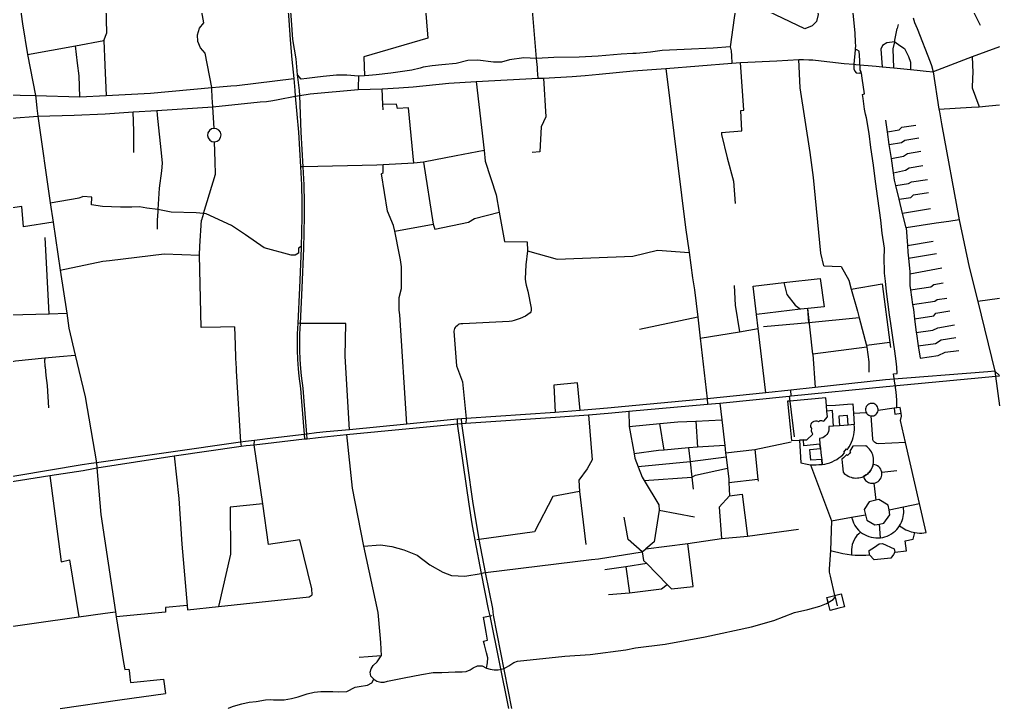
# Model space of a CAD drawing. Header units: inches. Extents: x 13422356 to 13429837, y 3670563 to 3675063.
# Drawn here: x 13427686 to 13429837, y 3670563 to 3672074 of the extents above; entities that cross this region are included whole.
import ezdxf

# ---------------------------------------------------------------- set-up
doc = ezdxf.new("R2010")
doc.units = ezdxf.units.IN
doc.header["$MEASUREMENT"] = 0

msp = doc.modelspace()

# ---------------------------------------------------------------- linework, layer by layer
for points in [[(13429249, 3672921.4), (13429253.4, 3672900.8), (13429276.8, 3672903), (13429284.7, 3672900), (13429290.3, 3672891.3), (13429316, 3672742.9), (13429319.1, 3672730.6), (13429330.2, 3672674.8), (13429356.9, 3672492.9), (13429378.5, 3672395), (13429379.4, 3672391.1), (13429392.8, 3672322.4), (13429394.7, 3672312.6), (13429395.2, 3672310.3), (13429402.3, 3672274.5), (13429408.2, 3672244.9), (13429433.3, 3672115.5), (13429438.8, 3672085.2), (13429435.3, 3672070.2), (13429425.7, 3672060.5), (13429409.2, 3672053.7), (13429312.9, 3672099.9), (13429296, 3672122.8), (13429272.3, 3672127.9)], [(13429795.2, 3672061), (13429764.1, 3672123.1), (13429750.7, 3672149.4), (13429743.4, 3672175.5), (13429735.7, 3672211.1), (13429713.8, 3672329.6), (13429715.4, 3672342.6), (13429721.5, 3672353.9), (13429716.7, 3672383.5), (13429706.6, 3672422), (13429629.2, 3672408.2)], [(13428822.6, 3671969.2), (13428820.5, 3671988.8), (13428812.5, 3672085.1), (13428804.8, 3672177.1), (13428802.3, 3672208), (13428799.3, 3672244.4), (13428802.6, 3672334), (13428760.5, 3672329.8), (13428754.4, 3672372.2)], [(13427665.2, 3672239.6), (13427681, 3672148.2), (13427686.7, 3672107.4), (13427692.5, 3672064.7), (13427703.5, 3671997.8), (13427721, 3671907.5)], [(13428270.6, 3672196.4), (13428272.2, 3672152.9), (13428274.5, 3672110.9), (13428277.1, 3672072.8), (13428280.4, 3672029.9), (13428283.9, 3671986.8), (13428288.2, 3671944.6)], [(13428296.7, 3671948.1), (13428296.3, 3671952.8), (13428293.1, 3671988.2), (13428286.2, 3672030.4), (13428282.9, 3672073.2), (13428280.4, 3672111.3), (13428278, 3672153.2), (13428276.4, 3672196.6)], [(13427703.5, 3671997.8), (13427809.2, 3672016.5), (13427871.2, 3672028.2), (13427877.6, 3672045.5), (13427876.4, 3672102.2), (13427866.5, 3672145.5)], [(13428573.6, 3672141.7), (13428582.5, 3672033.6), (13428441.6, 3671992.4), (13428443.4, 3671950.6)], [(13429508.9, 3672147.4), (13429519.5, 3672045.4), (13429520.2, 3672024.2)], [(13428108.3, 3671924.9), (13428093.6, 3672000.8), (13428083.4, 3672011.9), (13428077.6, 3672025.8), (13428076.8, 3672040.9), (13428081.3, 3672055.3), (13428090.3, 3672067.3), (13428082.6, 3672111.2), (13428032.4, 3672109.7), (13427987.6, 3672105.6)], [(13429257.4, 3672096.7), (13429254.1, 3672077.7), (13429246, 3672014.5)], [(13429647, 3672077.8), (13429650, 3672068), (13429655.9, 3672054.6), (13429684.7, 3671981.6), (13429687.3, 3671973.7), (13429691.1, 3671959.6)], [(13427419.8, 3672060.4), (13427420, 3671995.8), (13427424.6, 3671982.7), (13427429.9, 3671942.1), (13427441.1, 3671919.3), (13427457.6, 3671902.9), (13427475.5, 3671898.2), (13427486, 3671900.9), (13427499.4, 3671904.3), (13427534.4, 3671907.7), (13427619.5, 3671909.8), (13427721, 3671907.5)], [(13429607.4, 3672029.1), (13429612.2, 3672055)], [(13429614.1, 3672063.3), (13429612.2, 3672055)], [(13427871.2, 3672028.2), (13427873.3, 3671973.9), (13427876, 3671907.7)], [(13429606.7, 3672025.3), (13429607.4, 3672029.1)], [(13427818.8, 3671904.9), (13427816.8, 3671951.1), (13427813.7, 3671978.8), (13427809.2, 3672016.5)], [(13429246, 3672014.5), (13429208.6, 3672011.5), (13429144.7, 3672008.5), (13429096.5, 3672006.2), (13429070.5, 3672002.9), (13429039.1, 3671999.9), (13429031.8, 3671999.9), (13429006.8, 3671998.1), (13428956, 3671994.1), (13428914.4, 3671992), (13428858.6, 3671991.1), (13428820.5, 3671988.8)], [(13429246, 3672014.5), (13429248.1, 3672005.5)], [(13429248.1, 3672005.5), (13429248.6, 3671994.9)], [(13429520.3, 3672010.2), (13429520.3, 3672007.9), (13429516.9, 3671976.1)], [(13429520.2, 3672024.2), (13429520.4, 3672016.8), (13429520.3, 3672010.2)], [(13429529.1, 3672005.2), (13429523.7, 3672007.8), (13429520.3, 3672007.9)], [(13429604.4, 3671297.1), (13429611.8, 3671297.8), (13429611.1, 3671311.6), (13429610.2, 3671324.8), (13429607.3, 3671346.8), (13429604.3, 3671366.7), (13429598, 3671407.3), (13429595.1, 3671426.2), (13429591.7, 3671454.7), (13429588.9, 3671477.4), (13429586.2, 3671500.3), (13429584.7, 3671518.2), (13429583.7, 3671554.4), (13429584.6, 3671567), (13429584.3, 3671573), (13429579.6, 3671605.6), (13429576, 3671633.9), (13429569.7, 3671681.4), (13429564.3, 3671719.1), (13429559.9, 3671755.1), (13429554.5, 3671793.6), (13429550.7, 3671824.6), (13429544.5, 3671858.9), (13429543, 3671866.6), (13429540.7, 3671877.6), (13429537.2, 3671900.8), (13429536.4, 3671910.2), (13429540.8, 3671911), (13429535.1, 3671945.6), (13429533.6, 3671956.5), (13429533, 3671959.5), (13429531.3, 3671963.2), (13429530.3, 3671985.4), (13429529.1, 3672005.2)], [(13429606.7, 3672025.3), (13429589.5, 3672022.9), (13429580, 3672017.7), (13429576, 3672009), (13429579.6, 3671970.3)], [(13429604.9, 3671968), (13429603.4, 3672010.2), (13429606.7, 3672025.3), (13429618.2, 3672017.7), (13429628.5, 3672010.5), (13429636.8, 3671993), (13429641.2, 3671980.9), (13429641.7, 3671964.6)], [(13429836.5, 3672014.4), (13429777.1, 3671992.8), (13429691.1, 3671959.6)], [(13428820.5, 3671988.8), (13428793.1, 3671990.4), (13428761.1, 3671985.9), (13428744.1, 3671980.7), (13428726.2, 3671980.7), (13428692, 3671985.2), (13428670.1, 3671984.1), (13428644.1, 3671978.1), (13428612.6, 3671974.8), (13428591.4, 3671972.6), (13428572.1, 3671969.9), (13428565.4, 3671967.7), (13428547.2, 3671962.9), (13428501.1, 3671956.6), (13428469.2, 3671953.2), (13428452.5, 3671951.7), (13428443.4, 3671950.6), (13428430.3, 3671950), (13428404.8, 3671952.5), (13428381.8, 3671952.5), (13428352.2, 3671949.1), (13428334.3, 3671947), (13428316.4, 3671945.3), (13428304, 3671943.6), (13428296.3, 3671952.8)], [(13428301.4, 3671907.9), (13428324, 3671911.4), (13428429.2, 3671921.1), (13428481.7, 3671922.5), (13428518.3, 3671924.4), (13428550, 3671926.8), (13428628.1, 3671934.4), (13428688, 3671938.3), (13428824.7, 3671945.5), (13428836, 3671945.9), (13428899.3, 3671949.6), (13428927.5, 3671951.7), (13428958.4, 3671954.2), (13429032.6, 3671961.5), (13429104.2, 3671967.1), (13429249.3, 3671978.7), (13429268.1, 3671979.7), (13429347.9, 3671983.9), (13429396.6, 3671986.3), (13429406.7, 3671986.3)], [(13429248.6, 3671994.9), (13429249.3, 3671978.7)], [(13429445, 3671561.5), (13429428.9, 3671727.5), (13429421.2, 3671782.7), (13429399.4, 3671924.3), (13429396.6, 3671986.3)], [(13429406.7, 3671986.3), (13429418.3, 3671985.9)], [(13429418.3, 3671985.9), (13429427.3, 3671985.9), (13429433.1, 3671985.5), (13429495.9, 3671977.9), (13429516.9, 3671976.1), (13429521.8, 3671975.7)], [(13429777.1, 3671992.8), (13429778.1, 3671958.3), (13429777.2, 3671945.9), (13429776.6, 3671924.4), (13429791.5, 3671885.1), (13429792.4, 3671883.1)], [(13428823.1, 3671963.2), (13428822.6, 3671969.2)], [(13428824.7, 3671945.5), (13428823.1, 3671963.2)], [(13429104.2, 3671967.1), (13429148, 3671618.1), (13429155.7, 3671563), (13429163.3, 3671507.9)], [(13429226.4, 3671826.4), (13429271.6, 3671830.3), (13429269.1, 3671874.9), (13429275.9, 3671875.3), (13429268.1, 3671979.7)], [(13429516.9, 3671976.1), (13429516.9, 3671966.4), (13429519, 3671961), (13429522.2, 3671957.7), (13429529.2, 3671956.3)], [(13429521.8, 3671975.7), (13429566.3, 3671972.2)], [(13429566.3, 3671972.2), (13429579.6, 3671970.3), (13429604.9, 3671968), (13429641.7, 3671964.6), (13429656.1, 3671963.3)], [(13429656.1, 3671963.3), (13429675.8, 3671960.9)], [(13427721, 3671907.5), (13427818.8, 3671904.9), (13427876, 3671907.7), (13427945.6, 3671911.4), (13427973.8, 3671912.8), (13428108.3, 3671924.9), (13428125.2, 3671926.5), (13428149.7, 3671928.8), (13428163.3, 3671929.7), (13428288.2, 3671944.6)], [(13428288.2, 3671944.6), (13428290.3, 3671918.4)], [(13428300.6, 3671918.5), (13428296.7, 3671948.1)], [(13428430.2, 3671947.6), (13428429.4, 3671927.4)], [(13428430.3, 3671950), (13428430.2, 3671947.6)], [(13428836, 3671945.9), (13428840.9, 3671861), (13428831, 3671839.2), (13428827.8, 3671783.9), (13428811, 3671782.4)], [(13429533.6, 3671956.5), (13429529.2, 3671956.3)], [(13429675.8, 3671960.9), (13429691.1, 3671959.6)], [(13429691.1, 3671959.6), (13429703.6, 3671878), (13429704.8, 3671871.6)], [(13428108.4, 3671922.4), (13428108.3, 3671924.9)], [(13428109.3, 3671903.4), (13428108.4, 3671922.4)], [(13428290.3, 3671918.4), (13428291, 3671906)], [(13428301.4, 3671907.9), (13428300.6, 3671918.5)], [(13428429.4, 3671927.4), (13428429.2, 3671921.1)], [(13428551.4, 3671759.2), (13428539.6, 3671880.3), (13428515.3, 3671879.3), (13428513.4, 3671888.8), (13428483.6, 3671887.7), (13428481.7, 3671922.5)], [(13428688, 3671938.3), (13428705.6, 3671786.9), (13428708, 3671763.9), (13428732.3, 3671689.4), (13428738.9, 3671651.6), (13428750.1, 3671587.1), (13428800.1, 3671586.3), (13428801, 3671566.6), (13428797.3, 3671536.5), (13428796, 3671505.4), (13428796.6, 3671498.7), (13428798.3, 3671491.9), (13428801.9, 3671478.5)], [(13427721, 3671907.5), (13427721.9, 3671902.4)], [(13427721.9, 3671902.4), (13427724.5, 3671879.6)], [(13427726.4, 3671862), (13427805.9, 3671864.7), (13427873.9, 3671867.7), (13427935.8, 3671871.6), (13427987.3, 3671874.9), (13428110.3, 3671882.8), (13428214.5, 3671893.5), (13428228.3, 3671894.7), (13428241.8, 3671896.6), (13428254.1, 3671898.8), (13428291, 3671906)], [(13428110.3, 3671882.8), (13428109.3, 3671903.4)], [(13428291, 3671906), (13428301.4, 3671907.9)], [(13428291, 3671906), (13428298.3, 3671826.9), (13428303.1, 3671751.2), (13428304.9, 3671711.5), (13428305.6, 3671673), (13428305.4, 3671642.5), (13428305, 3671607), (13428304, 3671576.2), (13428303.9, 3671572.5)], [(13428309.8, 3671572.3), (13428310.8, 3671606.9), (13428311.3, 3671642.4), (13428311.5, 3671673), (13428310.7, 3671711.7), (13428308.9, 3671751.5), (13428304.1, 3671827.3), (13428301.4, 3671907.9)], [(13427724.5, 3671879.6), (13427726.4, 3671862)], [(13428113.1, 3671835.6), (13428110.3, 3671882.8)], [(13428484.2, 3671876), (13428483.6, 3671887.7)], [(13429703.6, 3671878), (13429775.5, 3671881.8), (13429792.4, 3671883.1), (13429813.1, 3671884.7), (13429836.5, 3671887.5)], [(13427306.1, 3671787), (13427329.1, 3671798.9), (13427408.5, 3671840.1), (13427418.2, 3671845.3), (13427422, 3671846.6), (13427426.9, 3671847.5), (13427432.1, 3671847.8), (13427443.6, 3671848.1), (13427485.3, 3671848.4), (13427610.1, 3671853.7), (13427726.4, 3671862)], [(13427726.4, 3671862), (13427753.6, 3671672.3), (13427759.9, 3671630), (13427775.5, 3671524.8), (13427789.7, 3671429.9), (13427794.6, 3671397), (13427808.6, 3671338.3), (13427809.4, 3671335)], [(13427936.9, 3671782.8), (13427936.9, 3671829.7), (13427935.8, 3671871.6)], [(13427987.3, 3671874.9), (13427988.4, 3671864.7), (13427997.9, 3671774.5), (13427999.1, 3671759.5), (13427997.9, 3671742.2), (13427992.5, 3671704.6), (13427989.7, 3671657.5), (13427989.5, 3671653.1)], [(13429704.8, 3671871.6), (13429709.4, 3671845.7)], [(13428114.2, 3671805.9), (13428119.8, 3671807.3), (13428124.5, 3671810.7), (13428127.5, 3671815.6), (13428128.4, 3671821.3), (13428127.1, 3671826.9), (13428123.7, 3671831.6), (13428118.8, 3671834.6), (13428113.1, 3671835.6), (13428107.5, 3671834.2), (13428102.8, 3671830.9), (13428099.8, 3671825.9), (13428098.8, 3671820.2), (13428100.1, 3671814.6), (13428103.5, 3671809.9), (13428108.4, 3671806.9), (13428114.2, 3671805.9)], [(13429631.8, 3671617.5), (13429624.1, 3671648.8), (13429616.4, 3671680.2), (13429609.3, 3671710.1), (13429606.5, 3671721.8), (13429604, 3671738.3), (13429599.4, 3671769.8), (13429594.9, 3671800.2), (13429590.7, 3671828), (13429587, 3671853.2)], [(13429590.7, 3671828), (13429616.7, 3671832.4), (13429622.4, 3671838.5), (13429653.1, 3671842.8)], [(13429709.4, 3671845.7), (13429748.1, 3671634.8), (13429770, 3671531.4), (13429789.2, 3671456), (13429826.3, 3671303)], [(13429226.4, 3671826.4), (13429226.9, 3671822.2), (13429239.2, 3671771.1), (13429252.7, 3671720), (13429256.5, 3671670.6)], [(13429594.9, 3671800.2), (13429621.9, 3671804.2), (13429628.8, 3671809.9), (13429659.9, 3671814.6)], [(13428090, 3671648.5), (13428116.3, 3671734.9), (13428115.4, 3671763), (13428114.2, 3671805.9)], [(13428705.6, 3671786.9), (13428644.6, 3671775.3), (13428572.8, 3671761.5), (13428551.4, 3671759.2), (13428483.9, 3671755.5), (13428470.1, 3671754.7), (13428308.9, 3671751.5), (13428303.1, 3671751.2)], [(13429599.4, 3671769.8), (13429626.1, 3671774.3), (13429634.6, 3671780.7), (13429663.8, 3671785.2)], [(13428519.4, 3671464.3), (13428524.2, 3671484), (13428524.2, 3671532), (13428521.9, 3671547.4), (13428520.3, 3671558.3), (13428509.8, 3671609.9), (13428507.2, 3671622.5), (13428493.4, 3671653.6), (13428480.3, 3671735.7), (13428484, 3671738.9), (13428483.9, 3671755.5)], [(13428572.8, 3671761.5), (13428593.9, 3671625.2)], [(13429604, 3671738.3), (13429630.5, 3671743.9), (13429638.4, 3671749.1), (13429668.8, 3671753.8)], [(13429609.3, 3671710.1), (13429636.7, 3671714.6), (13429643.3, 3671718), (13429678.5, 3671723.6)], [(13427753.6, 3671672.3), (13427816.9, 3671683.5), (13427824.8, 3671686)], [(13427868, 3671664.5), (13427844.4, 3671667.6), (13427844.7, 3671684.8), (13427824.8, 3671686)], [(13429616.4, 3671680.2), (13429642, 3671683.9), (13429647.9, 3671689.5), (13429681, 3671694.5)], [(13427759.9, 3671630), (13427694.8, 3671619.2), (13427691.3, 3671664), (13427634.5, 3671655.9)], [(13428090, 3671648.5), (13428074, 3671650.6), (13428018.7, 3671651.4), (13427989.7, 3671657.5), (13427965.9, 3671660.8), (13427949.5, 3671663.2), (13427932.5, 3671662.5), (13427907.9, 3671662.5), (13427868, 3671664.5)], [(13427989.5, 3671653.1), (13427988.3, 3671634.4)], [(13428090, 3671648.5), (13428085.8, 3671633.8)], [(13428304, 3671576.2), (13428298.6, 3671572.5), (13428298.1, 3671561.9), (13428290.8, 3671557.5), (13428282, 3671557.2), (13428222.9, 3671573.3), (13428182.4, 3671601.8), (13428151.5, 3671622.3), (13428095.6, 3671647.8), (13428090, 3671648.5)], [(13428509.8, 3671609.9), (13428593.9, 3671625.2), (13428597.5, 3671614.4), (13428671.5, 3671629.4), (13428684.7, 3671637.7), (13428738.9, 3671651.6)], [(13429685.2, 3671659.1), (13429624.1, 3671648.8)], [(13427988.3, 3671634.4), (13427988.5, 3671614.3)], [(13428158, 3671400.2), (13428127.6, 3671399.4), (13428084.9, 3671398.4), (13428081.4, 3671557.2), (13428081.6, 3671577.3), (13428085.8, 3671633.8)], [(13429697.6, 3671627.4), (13429631.8, 3671617.5)], [(13429631.8, 3671617.5), (13429634.5, 3671578.6), (13429635.6, 3671564), (13429637, 3671551), (13429640.3, 3671520.6), (13429640.2, 3671516.7), (13429639.8, 3671507.2), (13429639.6, 3671490.8), (13429641.1, 3671481.1), (13429646.1, 3671448.8), (13429647.7, 3671438.1), (13429650.2, 3671417.9), (13429654, 3671387.6), (13429654.3, 3671384.8), (13429658.5, 3671358.3), (13429662.8, 3671331.1)], [(13429725.4, 3671631.5), (13429697.6, 3671627.4)], [(13429748.1, 3671634.8), (13429725.4, 3671631.5)], [(13427751.6, 3671428.7), (13427742.8, 3671595.8)], [(13429634.5, 3671578.6), (13429690.8, 3671587.8)], [(13427883.6, 3671545.8), (13428003.9, 3671560.1), (13428081.4, 3671557.2)], [(13428303.9, 3671572.5), (13428300.9, 3671485.7)], [(13428306.7, 3671485.4), (13428309.8, 3671572.3)], [(13428801, 3671566.6), (13428866.2, 3671548.7), (13429032.2, 3671555.3), (13429085.9, 3671568.5), (13429155.7, 3671563)], [(13429451.3, 3671533.7), (13429445, 3671561.5)], [(13429637, 3671551), (13429698.4, 3671560.8)], [(13427775.5, 3671524.8), (13427869.3, 3671544.3)], [(13427869.3, 3671544.3), (13427883.6, 3671545.8)], [(13429451.3, 3671533.7), (13429469.5, 3671533.1), (13429489.5, 3671532.5), (13429505.9, 3671502.7), (13429511.4, 3671483.1), (13429524.9, 3671434.3), (13429528.8, 3671419.6), (13429544.8, 3671359), (13429545.6, 3671355.7)], [(13427658.1, 3671525.7), (13427662.9, 3671450), (13427664.3, 3671426.1), (13427751.6, 3671428.7), (13427789.7, 3671429.9)], [(13429640.2, 3671516.7), (13429710.4, 3671529.7)], [(13429163.3, 3671507.9), (13429167.2, 3671481.2)], [(13429254.2, 3671491), (13429256.6, 3671448), (13429266.2, 3671388.9)], [(13429296.1, 3671489.6), (13429363.6, 3671497.2), (13429443.4, 3671506.5)], [(13429307.3, 3671396.3), (13429303.6, 3671426.9), (13429296.1, 3671489.6)], [(13429363.6, 3671497.2), (13429370, 3671471), (13429388.5, 3671447.8), (13429399.9, 3671438.9)], [(13429443.4, 3671506.5), (13429451.9, 3671444), (13429415.9, 3671440.5)], [(13429511.4, 3671483.1), (13429579, 3671494.2), (13429596.1, 3671365.8), (13429597.6, 3671354.9)], [(13429641.1, 3671481.1), (13429686.1, 3671487.6), (13429692.3, 3671493), (13429712.9, 3671496.6)], [(13428300.9, 3671485.7), (13428296.6, 3671407.9), (13428295.7, 3671385.1), (13428295.7, 3671367.5), (13428295.7, 3671348.7), (13428296.3, 3671328.2), (13428297.6, 3671308), (13428299.2, 3671292), (13428302.5, 3671265.1), (13428305.2, 3671236.4), (13428310.9, 3671163.6), (13428311.7, 3671154.2)], [(13428317.6, 3671154.7), (13428316.7, 3671164.3), (13428311, 3671236.9), (13428308.3, 3671265.7), (13428305, 3671292.6), (13428303.4, 3671308.5), (13428302.1, 3671328.4), (13428301.6, 3671348.8), (13428301.5, 3671367.5), (13428301.6, 3671385), (13428302.5, 3671407.6), (13428306.7, 3671485.4)], [(13428801.9, 3671478.5), (13428809, 3671441.1)], [(13429167.2, 3671481.2), (13429174.8, 3671421.4), (13429180.1, 3671375.5), (13429195.5, 3671242.1), (13429195.9, 3671230.2)], [(13428519.6, 3671436.5), (13428519.4, 3671464.3)], [(13429646.1, 3671448.8), (13429694.7, 3671456.7), (13429700.3, 3671459.8), (13429721.2, 3671463.1)], [(13429836.5, 3671462.4), (13429789.2, 3671456)], [(13428535.9, 3671186.7), (13428520.5, 3671426.8), (13428519.6, 3671436.5)], [(13428809, 3671441.1), (13428809.3, 3671438.3), (13428809.1, 3671435.7), (13428808.2, 3671433.3), (13428806.6, 3671431), (13428801.9, 3671427), (13428796.5, 3671423.5), (13428784.6, 3671418.5), (13428771.7, 3671414), (13428766.6, 3671412.9), (13428760.4, 3671412.1), (13428659.3, 3671407), (13428654.9, 3671406.4), (13428651.2, 3671405.7), (13428648.7, 3671404.4), (13428646.3, 3671402.6), (13428643.4, 3671400), (13428642, 3671398.4), (13428640.9, 3671396.8), (13428639.8, 3671393.6), (13428639.4, 3671390.4), (13428644.8, 3671314.8), (13428658.6, 3671279.5), (13428666.3, 3671198.8), (13428665.9, 3671188.8)], [(13429399.9, 3671438.9), (13429303.6, 3671426.9)], [(13429415.9, 3671440.5), (13429399.9, 3671438.9)], [(13429427.4, 3671340.1), (13429415.9, 3671440.5)], [(13429528.8, 3671419.6), (13429418.5, 3671408.9), (13429415.9, 3671440.5)], [(13429650.2, 3671417.9), (13429692.7, 3671424.3), (13429696.7, 3671430.2), (13429727.8, 3671434.9)], [(13428316.9, 3671407.6), (13428302.5, 3671407.6), (13428296.6, 3671407.9)], [(13428345.2, 3671407.5), (13428316.9, 3671407.6)], [(13428402.6, 3671407.4), (13428345.2, 3671407.5)], [(13428410.3, 3671174.3), (13428400.5, 3671336), (13428402.6, 3671407.4)], [(13429174.8, 3671421.4), (13429046.7, 3671394.3)], [(13429418.5, 3671408.9), (13429318.7, 3671399.8)], [(13429654, 3671387.6), (13429690.1, 3671392.7), (13429701.6, 3671398.1), (13429737.9, 3671404.2)], [(13428158, 3671400.2), (13428159.5, 3671360.8), (13428160.5, 3671332.4), (13428161, 3671319), (13428161.3, 3671310.3), (13428161.8, 3671303.6), (13428171.4, 3671147.4), (13428172.6, 3671138.3)], [(13429180.1, 3671375.5), (13429266.2, 3671388.9), (13429307.3, 3671396.3)], [(13429324.3, 3671255.7), (13429307.3, 3671396.3)], [(13429596.1, 3671365.8), (13429544.8, 3671359)], [(13429658.5, 3671358.3), (13429696.2, 3671363.7), (13429708.4, 3671371.6), (13429740.6, 3671376.7)], [(13427663.3, 3671322.4), (13427677.4, 3671325.9), (13427741.9, 3671331.9), (13427773.9, 3671334.9), (13427808.6, 3671338.3)], [(13429545.6, 3671355.7), (13429427.4, 3671340.1)], [(13429427.4, 3671340.1), (13429432.2, 3671267.2)], [(13429545.6, 3671355.7), (13429550.3, 3671323.2), (13429550.3, 3671300.4)], [(13429662.8, 3671331.1), (13429702.1, 3671337.3), (13429717.5, 3671344.6), (13429747.2, 3671348.5)], [(13427741.9, 3671331.9), (13427742, 3671328.7)], [(13427742.6, 3671312.7), (13427742, 3671328.7)], [(13427809.4, 3671335), (13427816.7, 3671304)], [(13427742.6, 3671312.7), (13427744.3, 3671293.7), (13427746.7, 3671271.3), (13427749.7, 3671222.3)], [(13427816.7, 3671304), (13427830.6, 3671246.3), (13427854.8, 3671102.1)], [(13429811.1, 3671301.5), (13429586.5, 3671283.9)], [(13429611.5, 3671222.2), (13429611.6, 3671240), (13429609.8, 3671257), (13429604.4, 3671297.1)], [(13429826.3, 3671303), (13429811.1, 3671301.5)], [(13429826.3, 3671303), (13429827.8, 3671291.8), (13429836.5, 3671226.6)], [(13429836.5, 3671293.4), (13429826.3, 3671303)], [(13428916.5, 3671216.6), (13428910.8, 3671277.4), (13428858.7, 3671272.5), (13428861.8, 3671212.1)], [(13429586.5, 3671283.9), (13429432.2, 3671267.2), (13429378.9, 3671261.5), (13429324.3, 3671255.7), (13429195.5, 3671242.1), (13429015.5, 3671225.4)], [(13429587.9, 3671269.1), (13429813, 3671290.8)], [(13429813, 3671290.8), (13429827.8, 3671291.8), (13429836.5, 3671292.9)], [(13429016.6, 3671214.4), (13429023.2, 3671215), (13429195.9, 3671230.2), (13429213.2, 3671231.8), (13429223, 3671232.8), (13429375.1, 3671247.9), (13429379.5, 3671248.4), (13429587.9, 3671269.1)], [(13429379.5, 3671248.4), (13429378.9, 3671261.5)], [(13429223, 3671232.8), (13429227.3, 3671196.1), (13429233.8, 3671140.1), (13429235.8, 3671123.4), (13429236.9, 3671113.9), (13429239.6, 3671090.1), (13429242.4, 3671066.1), (13429242.8, 3671058.9), (13429244.1, 3671029.7), (13429221.8, 3671004.4), (13429226.8, 3670935.6)], [(13429455.6, 3671244.2), (13429376.5, 3671237.2), (13429371.7, 3671236.7), (13429377.4, 3671180.1), (13429380.6, 3671150.7), (13429397.6, 3671151.7), (13429406.8, 3671152.1), (13429414.2, 3671152.5), (13429427.2, 3671164.9), (13429425.3, 3671167.8), (13429424.2, 3671170.9), (13429424.1, 3671173.6), (13429425, 3671176.3), (13429423.8, 3671178.5), (13429423, 3671180.9), (13429422.7, 3671183.9), (13429423.2, 3671186.7), (13429425, 3671190), (13429427.4, 3671191.9), (13429430.1, 3671193.4), (13429433, 3671193.7), (13429436.2, 3671193.6), (13429439.2, 3671192.1), (13429441.4, 3671193.9), (13429443.5, 3671194.5), (13429445.9, 3671194.6), (13429448.6, 3671194.2), (13429451.3, 3671193.3), (13429459, 3671202.8), (13429458, 3671215.4), (13429457, 3671227.2), (13429455.6, 3671244.2)], [(13429375.1, 3671247.9), (13429376.5, 3671237.2), (13429386.4, 3671159)], [(13429457, 3671227.2), (13429476.7, 3671228.6), (13429503.4, 3671230.5), (13429514.7, 3671231.4), (13429516.3, 3671210.9), (13429518, 3671185.6), (13429504.9, 3671184.6), (13429503.3, 3671205.7), (13429483.8, 3671204.2), (13429485.4, 3671183.2), (13429472.3, 3671182.2), (13429469.9, 3671216.3), (13429458, 3671215.4), (13429457, 3671227.2)], [(13429544.3, 3671212), (13429545.3, 3671210.3), (13429546.6, 3671208.8), (13429548.1, 3671207.5), (13429549.7, 3671206.3), (13429551.5, 3671205.5), (13429553.4, 3671204.9), (13429555.4, 3671204.6), (13429558, 3671204.6), (13429560.6, 3671205.2), (13429563, 3671206.2), (13429565.2, 3671207.6), (13429567.1, 3671209.5), (13429568.6, 3671211.6), (13429569.7, 3671214), (13429570.3, 3671216.6), (13429570.4, 3671219.3), (13429569.9, 3671222), (13429568.9, 3671224.6), (13429567.5, 3671226.9), (13429565.6, 3671228.9), (13429563.4, 3671230.5), (13429560.9, 3671231.6), (13429558.2, 3671232.2), (13429555.5, 3671232.2), (13429552.8, 3671231.8), (13429550.2, 3671230.8), (13429547.9, 3671229.3), (13429546, 3671227.4), (13429544.4, 3671225.1), (13429543.3, 3671222.6), (13429542.7, 3671219.9), (13429542.7, 3671217.2), (13429543.2, 3671214.5), (13429544.3, 3671212)], [(13428976.8, 3671221.8), (13428916.5, 3671216.6), (13428861.8, 3671212.1), (13428666.3, 3671198.8), (13428656.1, 3671198), (13428646.3, 3671197.5), (13428535.9, 3671186.7), (13428410.3, 3671174.3), (13428359.3, 3671169.8)], [(13428362.3, 3671159.4), (13428403.5, 3671163.6), (13428625.5, 3671185.1), (13428646.6, 3671187.2), (13428656.5, 3671188.2), (13428665.9, 3671188.8), (13428862.5, 3671201.6), (13428935.1, 3671207.1), (13428977.6, 3671210.6)], [(13429015.5, 3671225.4), (13428976.8, 3671221.8)], [(13428977.6, 3671210.6), (13429016.6, 3671214.4)], [(13429023.2, 3671215), (13429023.7, 3671181.3), (13429034.7, 3671121.3), (13429036.4, 3671112.1), (13429043.7, 3671093.1), (13429052.4, 3671070.3), (13429056.9, 3671062.9), (13429089.2, 3671009.5), (13429089.6, 3670997.7)], [(13429516.3, 3671210.9), (13429544.3, 3671212)], [(13429676, 3670948.8), (13429661.3, 3671012.6), (13429630.1, 3671146.7), (13429619.8, 3671194.6), (13429621.9, 3671204), (13429620.8, 3671210.4), (13429618.7, 3671223.2), (13429611.5, 3671222.2), (13429605.3, 3671221.4), (13429570.3, 3671216.6)], [(13429605.3, 3671221.4), (13429606.8, 3671208.7), (13429620.8, 3671210.4)], [(13428646.3, 3671197.5), (13428646.6, 3671187.2), (13428672.1, 3671011.1), (13428678.8, 3670967.6), (13428685, 3670932.1), (13428699.3, 3670859.1), (13428714.9, 3670780.6), (13428718.6, 3670766.2)], [(13428726.3, 3670767.7), (13428724.7, 3670782.3), (13428709.1, 3670861), (13428694.8, 3670933.9), (13428688.7, 3670969.3), (13428682, 3671012.5), (13428656.5, 3671188.2), (13428656.1, 3671198)], [(13428935.1, 3671207.1), (13428943.1, 3671108.7), (13428931.7, 3671088.4), (13428913.5, 3671064), (13428914.8, 3671038.6), (13428856.6, 3671028), (13428816, 3670950.4), (13428694.8, 3670933.9), (13428689.9, 3670933)], [(13429023.7, 3671181.3), (13429091.4, 3671187.8), (13429131, 3671191.5), (13429170.2, 3671193.4), (13429227.3, 3671196.1)], [(13429100.6, 3671129.7), (13429091.4, 3671187.8)], [(13429170.2, 3671193.4), (13429174.2, 3671135.9)], [(13429630.1, 3671146.7), (13429570.6, 3671143.5), (13429566.9, 3671144.2), (13429564.4, 3671145.5), (13429562.2, 3671147.4), (13429560.4, 3671149.4), (13429559.1, 3671152.4), (13429558.8, 3671154.7), (13429555.4, 3671204.6)], [(13428338.2, 3671167.5), (13428316.7, 3671164.3), (13428310.9, 3671163.6), (13428242.4, 3671155.7), (13428201.5, 3671150.9), (13428182.2, 3671148.7), (13428171.4, 3671147.4), (13427854.8, 3671102.1)], [(13428359.3, 3671169.8), (13428338.2, 3671167.5)], [(13429447.8, 3671098.2), (13429453.4, 3671099.1), (13429458.9, 3671100.4), (13429464.2, 3671102.1), (13429469.5, 3671104.1), (13429474.6, 3671106.6), (13429479.5, 3671109.3), (13429484.2, 3671112.4), (13429488.6, 3671115.8), (13429492.9, 3671119.5), (13429496.8, 3671123.5), (13429494.8, 3671125), (13429501.3, 3671132.8), (13429503.2, 3671131.3), (13429503.9, 3671132.3), (13429506.9, 3671137), (13429509.6, 3671141.9), (13429512, 3671147), (13429514, 3671152.3), (13429515.6, 3671157.7), (13429516.9, 3671163.2), (13429517.7, 3671168.7), (13429518.2, 3671174.3), (13429518.3, 3671180), (13429518, 3671185.6), (13429504.9, 3671184.6), (13429485.4, 3671183.2), (13429472.3, 3671182.2), (13429461.9, 3671181.4), (13429462.3, 3671177.7), (13429462.1, 3671173.9), (13429461.2, 3671170.2), (13429459.7, 3671166.7), (13429457.7, 3671163.6), (13429455.1, 3671160.8), (13429452.1, 3671158.5), (13429448.8, 3671156.7), (13429445.2, 3671155.6), (13429441.4, 3671155.1), (13429442.8, 3671142.9), (13429443.9, 3671132.9), (13429444.9, 3671124.2), (13429445.6, 3671117.7), (13429446.6, 3671108.8), (13429447.8, 3671098.2)], [(13427855.8, 3671090.5), (13428025.5, 3671117.2), (13428172.6, 3671138.3), (13428183.3, 3671139.5), (13428201.2, 3671141.6), (13428244.6, 3671146.5), (13428311.7, 3671154.2)], [(13428054.9, 3670779), (13428122.9, 3670786.3), (13428321.6, 3670807.7), (13428328.7, 3670811.9), (13428327.5, 3670825), (13428301.3, 3670932.5), (13428232.6, 3670922.9), (13428220, 3671011.5), (13428201.2, 3671141.6), (13428201.5, 3671150.9)], [(13428311.7, 3671154.2), (13428317.6, 3671154.7)], [(13428317.6, 3671154.7), (13428341.3, 3671157.3)], [(13428341.3, 3671157.3), (13428362.3, 3671159.4)], [(13428403.5, 3671163.6), (13428416.5, 3671046.5), (13428441, 3670918.7), (13428478, 3670921.7), (13428503.1, 3670918.1), (13428529.4, 3670911), (13428558.7, 3670899), (13428586.7, 3670878.1), (13428614.8, 3670862), (13428633.9, 3670854.8), (13428663.1, 3670853.1), (13428699.3, 3670859.1), (13428704.2, 3670860.1), (13428709.1, 3670861), (13428941.1, 3670889.7)], [(13429235.8, 3671123.4), (13429299.9, 3671130.7), (13429379.3, 3671148)], [(13429397.6, 3671151.7), (13429401, 3671101.9), (13429414.7, 3671098.5), (13429421.8, 3671097.5), (13429428, 3671097.6), (13429434.5, 3671097.7), (13429440.5, 3671097.9), (13429447.8, 3671098.2), (13429446.6, 3671108.8), (13429422.6, 3671107.3), (13429421.8, 3671116), (13429421.1, 3671122.5), (13429420.4, 3671130.9), (13429443.9, 3671132.9), (13429442.8, 3671142.9), (13429407.4, 3671139.2), (13429406.8, 3671152.1), (13429397.6, 3671151.7)], [(13429233.8, 3671140.1), (13429174.2, 3671135.9), (13429154.3, 3671134.5), (13429100.6, 3671129.7), (13429088.4, 3671128.6), (13429034.7, 3671121.3)], [(13429154.3, 3671134.5), (13429157.8, 3671103.7), (13429161.7, 3671070.2), (13429164.8, 3671043.7)], [(13429299.9, 3671130.7), (13429306.6, 3671066), (13429307.1, 3671061.4)], [(13429493.7, 3671081.2), (13429496.1, 3671078.7), (13429498.8, 3671076.5), (13429501.6, 3671074.5), (13429504.6, 3671072.7), (13429507.8, 3671071.3), (13429511, 3671070.1), (13429514.4, 3671069.2), (13429517.8, 3671068.7), (13429521.3, 3671068.4), (13429524.8, 3671068.5), (13429528.2, 3671068.9), (13429531.7, 3671069.6), (13429535, 3671070.6), (13429538.2, 3671071.9), (13429544.1, 3671075.2), (13429546.7, 3671077.2), (13429549.2, 3671079.5), (13429550.4, 3671080.8), (13429552, 3671082.6), (13429554.3, 3671085.7), (13429555.8, 3671088.3), (13429556.8, 3671090.3), (13429558.1, 3671093.3), (13429558.9, 3671095.4), (13429559.6, 3671098.1), (13429560.2, 3671101.6), (13429560.5, 3671105.2), (13429560.5, 3671108.8), (13429560.1, 3671112.3), (13429559.5, 3671115.8), (13429558.4, 3671119.3), (13429557.1, 3671122.6), (13429555.5, 3671125.8), (13429553.6, 3671128.8), (13429551.4, 3671131.6), (13429548.9, 3671134.2), (13429546.2, 3671136.6), (13429543.3, 3671138.7), (13429514.9, 3671138.6), (13429512.8, 3671134.6), (13429508.1, 3671127.4), (13429509.7, 3671126), (13429507.6, 3671122.4), (13429503.4, 3671117.5), (13429501, 3671119.5), (13429494.4, 3671112.5), (13429490.9, 3671109.8), (13429492.3, 3671095.2), (13429493.7, 3671081.2)], [(13427854.8, 3671102.1), (13427843.3, 3671100.4)], [(13427854.8, 3671102.1), (13427855.8, 3671090.5)], [(13428025.5, 3671117.2), (13428035.5, 3671023.2), (13428042.1, 3670923.5), (13428054.1, 3670789), (13428054.9, 3670779)], [(13429236.9, 3671113.9), (13429157.8, 3671103.7), (13429043.7, 3671093.1)], [(13427402.6, 3671017.4), (13427429.9, 3671022.6), (13427753, 3671074.1), (13427825.5, 3671085.3)], [(13427823.6, 3671097.1), (13427680.4, 3671073.5), (13427584.6, 3671057.8), (13427403.7, 3671028.2)], [(13427843.3, 3671100.4), (13427823.6, 3671097.1)], [(13427825.5, 3671085.3), (13427844.9, 3671088.9)], [(13427844.9, 3671088.9), (13427855.8, 3671090.5)], [(13427855.8, 3671090.5), (13427864.4, 3670988.4), (13427896.5, 3670775.1)], [(13429056.9, 3671062.9), (13429161.7, 3671070.2), (13429169.9, 3671075), (13429239.6, 3671090.1)], [(13429421.8, 3671097.5), (13429468.4, 3670974.2), (13429465.6, 3670909.6), (13429462.9, 3670869.2), (13429463.1, 3670861.9), (13429464.8, 3670853.3)], [(13429559.6, 3671098.1), (13429558.9, 3671095.4), (13429558.1, 3671093.3), (13429556.8, 3671090.3), (13429555.8, 3671088.3), (13429554.3, 3671085.7), (13429552, 3671082.6), (13429550.4, 3671080.8), (13429549.2, 3671079.5), (13429546.7, 3671077.2), (13429544.1, 3671075.2), (13429538.2, 3671071.9), (13429539, 3671069.5), (13429540.1, 3671067.3), (13429541.5, 3671065.2), (13429543, 3671063.3), (13429544.9, 3671061.6), (13429546.9, 3671060.1), (13429549, 3671058.9), (13429551.3, 3671057.9), (13429553.7, 3671057.2), (13429556.2, 3671056.9), (13429558.7, 3671056.8), (13429561.2, 3671057), (13429564.5, 3671057.8), (13429567.6, 3671059), (13429570.4, 3671060.8), (13429572.9, 3671063), (13429575.1, 3671065.6), (13429576.8, 3671068.5), (13429578, 3671071.6), (13429578.6, 3671074.9), (13429578.8, 3671078.3), (13429578.4, 3671081.6), (13429577.4, 3671084.8), (13429576, 3671087.8), (13429574.1, 3671090.6), (13429571.7, 3671093), (13429569.1, 3671095), (13429566.1, 3671096.5), (13429562.9, 3671097.6), (13429559.6, 3671098.1)], [(13429578.4, 3671081.6), (13429611.7, 3671085.2)], [(13427753, 3671074.1), (13427777.6, 3670884.7), (13427796.1, 3670888.9), (13427816.3, 3670763.8)], [(13429242.8, 3671058.9), (13429306.6, 3671066)], [(13428914.8, 3671038.6), (13428928.7, 3670922.5)], [(13429561.2, 3671057), (13429565.4, 3671019.7)], [(13429244.1, 3671029.7), (13429272.3, 3671033), (13429283.7, 3670940.9)], [(13429550.9, 3671016.4), (13429539.5, 3670999.2), (13429542.4, 3670988), (13429545.3, 3670976), (13429562.9, 3670965.4), (13429573.6, 3670967.3), (13429583.1, 3670969.4), (13429596.3, 3670987.4), (13429594.3, 3670998.4), (13429592.3, 3671009), (13429572.1, 3671021.2), (13429565.4, 3671019.7), (13429550.9, 3671016.4)], [(13428220, 3671011.5), (13428148.4, 3671004.7), (13428149, 3670901.4), (13428122.9, 3670786.3)], [(13429089.6, 3670997.7), (13429079, 3670928.4), (13429060.8, 3670913.2)], [(13429089.6, 3670997.7), (13429167.7, 3670983.3)], [(13429512, 3670982.7), (13429513.8, 3670976.4), (13429516.2, 3670970.4), (13429519.3, 3670964.6), (13429523, 3670959.3), (13429527.2, 3670954.4), (13429532, 3670950), (13429536.2, 3670947), (13429540.5, 3670944.3), (13429545.2, 3670942), (13429549.9, 3670940.1), (13429554.9, 3670938.6), (13429559.9, 3670937.6), (13429565, 3670937.1), (13429570.2, 3670937), (13429575.3, 3670937.4), (13429580.4, 3670938.2), (13429585.4, 3670939.4), (13429590.2, 3670941.1), (13429594.9, 3670943.2), (13429599.4, 3670945.8), (13429603.6, 3670948.7), (13429607.6, 3670951.9), (13429611.2, 3670955.5), (13429614.5, 3670959.5), (13429617.6, 3670963.8), (13429619.7, 3670967.4), (13429621.6, 3670971.3), (13429623.2, 3670975.4), (13429624.6, 3670979.5), (13429625.6, 3670983.8), (13429626.2, 3670988.1), (13429626.6, 3670992.4), (13429626.6, 3670996.8), (13429626.3, 3671001.1), (13429625.7, 3671005.4)], [(13429594.3, 3670998.4), (13429625.7, 3671005.4), (13429661.3, 3671012.6)], [(13429052.9, 3670906.5), (13429021.6, 3670933.9), (13429013.2, 3670982.9)], [(13429468.4, 3670974.2), (13429512, 3670982.7), (13429542.4, 3670988)], [(13429226.8, 3670935.6), (13429283.7, 3670940.9), (13429395.6, 3670956.5)], [(13429575.3, 3670937.4), (13429573.6, 3670967.3)], [(13429617.6, 3670963.8), (13429620.9, 3670961.3), (13429624.3, 3670959), (13429627.8, 3670956.8), (13429631.4, 3670954.9), (13429635.2, 3670953.2), (13429639, 3670951.7), (13429643, 3670950.4), (13429647, 3670949.4), (13429651, 3670948.6), (13429656, 3670947.9), (13429661, 3670947.6), (13429666, 3670947.7), (13429671, 3670948.1), (13429676, 3670948.8)], [(13429052.9, 3670906.5), (13429060.8, 3670913.2), (13429152.9, 3670925), (13429226.8, 3670935.6)], [(13429532, 3670950), (13429527.7, 3670946.2), (13429524, 3670942), (13429520.6, 3670937.6), (13429517.8, 3670932.7), (13429515.4, 3670927.7), (13429513.6, 3670922.4), (13429512.4, 3670916.9), (13429511.7, 3670911.4), (13429511.6, 3670905.8), (13429512, 3670900.1)], [(13429607.1, 3670905.7), (13429632.6, 3670909), (13429629.5, 3670930.9), (13429647.4, 3670934.2), (13429649.5, 3670942.8), (13429651, 3670948.6)], [(13428441, 3670918.7), (13428472.4, 3670773.6), (13428476.8, 3670724.2)], [(13429052.9, 3670906.5), (13429055.8, 3670887.4), (13429062.5, 3670880.6), (13429107.6, 3670834.5), (13429116.6, 3670825.4), (13429164.8, 3670830.4), (13429152.9, 3670925)], [(13429465.6, 3670909.6), (13429474.7, 3670907), (13429483.9, 3670904.7), (13429493.2, 3670902.8), (13429502.6, 3670901.2), (13429512, 3670900.1), (13429519.9, 3670899.5), (13429527.7, 3670899.1), (13429535.6, 3670899), (13429543.5, 3670899.2), (13429551.4, 3670899.7)], [(13429551.4, 3670899.7), (13429550.7, 3670909.2), (13429562.1, 3670917), (13429572.4, 3670924.2), (13429579.8, 3670924.9), (13429605.7, 3670913.4), (13429607.1, 3670905.7), (13429604, 3670901), (13429598, 3670892.3), (13429561.8, 3670888.9), (13429551.4, 3670899.7)], [(13428941.1, 3670889.7), (13428957.1, 3670891.5)], [(13428957.1, 3670891.5), (13429052.9, 3670906.5)], [(13429062.5, 3670880.6), (13429016.4, 3670873.9), (13428970.5, 3670867.2)], [(13429016.4, 3670873.9), (13429024.6, 3670816.5)], [(13429464.8, 3670853.3), (13429474.8, 3670810.9)], [(13428979, 3670813.1), (13429024.6, 3670816.5), (13429095.1, 3670825.4), (13429107.6, 3670834.5)], [(13428144.4, 3670563), (13428144.6, 3670563.2), (13428153.6, 3670567), (13428160.9, 3670569.7), (13428173.7, 3670573.1), (13428189.8, 3670576.5), (13428205.2, 3670578.3), (13428226, 3670581.7), (13428236.6, 3670582.6), (13428243.8, 3670581.7), (13428252.2, 3670581.5), (13428266.7, 3670581.7), (13428274.8, 3670583.3), (13428283.1, 3670585), (13428298, 3670588.4), (13428317.5, 3670595.2), (13428332.8, 3670598.6), (13428347.2, 3670599.9), (13428362.1, 3670599.9), (13428374, 3670599.9), (13428387.2, 3670599), (13428404.2, 3670600.3), (13428422.4, 3670609.6), (13428431.8, 3670611.3), (13428450, 3670613.9), (13428459.4, 3670619), (13428463.6, 3670627), (13428470.1, 3670622.5), (13428479, 3670620.9), (13428486.4, 3670620.6), (13428493.7, 3670622.8), (13428530.2, 3670630.1), (13428568.2, 3670637.5), (13428593.7, 3670641.8), (13428613.3, 3670641.8), (13428642.5, 3670643.3), (13428657.8, 3670643.6), (13428666.7, 3670644.2), (13428675.3, 3670647.6), (13428681.7, 3670652.2), (13428691.5, 3670656.5), (13428701.4, 3670656.5), (13428710.9, 3670651), (13428719.2, 3670648.8), (13428728, 3670647.6), (13428736.6, 3670647.3), (13428749.5, 3670650.4), (13428760.3, 3670656.2), (13428771.3, 3670663.6), (13428779, 3670666.6), (13428882.6, 3670677.7), (13428938.3, 3670681.3), (13429016.5, 3670691.4), (13429037.7, 3670695.9), (13429102.9, 3670703.8), (13429190.6, 3670720.2), (13429292.8, 3670741.9), (13429341.3, 3670755.9), (13429386.6, 3670773.1), (13429416.4, 3670779.7), (13429442.8, 3670787.1), (13429457.1, 3670793.1), (13429460.5, 3670795.1), (13429471.6, 3670801.9), (13429475.8, 3670807)], [(13429457.6, 3670806.5), (13429489.4, 3670814.6), (13429496.7, 3670786), (13429484.3, 3670782.9), (13429464.9, 3670777.9), (13429460.5, 3670795.1), (13429457.6, 3670806.5)], [(13429474.8, 3670810.9), (13429475.8, 3670807), (13429480.7, 3670787.7)], [(13428054.1, 3670789), (13428006.6, 3670784.4), (13428006.9, 3670773.9), (13427898.2, 3670763.9)], [(13427439, 3670710.5), (13427816.3, 3670763.8), (13427874.4, 3670772)], [(13427874.4, 3670772), (13427891, 3670774.3)], [(13427891, 3670774.3), (13427896.5, 3670775.1)], [(13427896.5, 3670775.1), (13427898.2, 3670763.9), (13427914.3, 3670663.6), (13427917.3, 3670648.2), (13427926.2, 3670648.8), (13427926.5, 3670646.8)], [(13428706, 3670755), (13428704.7, 3670762.9), (13428722.8, 3670767.1)], [(13428718.6, 3670766.2), (13428758.9, 3670563)], [(13428766.9, 3670563), (13428726.3, 3670767.7)], [(13428710.4, 3670729.9), (13428706, 3670755)], [(13428476.8, 3670724.2), (13428478.1, 3670707.6)], [(13428710.9, 3670651), (13428713.3, 3670662.9), (13428714.2, 3670673.7), (13428710.9, 3670684.7), (13428706.3, 3670702.5), (13428704.4, 3670710.8), (13428713, 3670712.9), (13428710.4, 3670729.9)], [(13428478.1, 3670707.6), (13428479.7, 3670678.2)], [(13428479.7, 3670678.2), (13428451.1, 3670676.1), (13428431.8, 3670674.9)], [(13428463.6, 3670627), (13428456.9, 3670633.8), (13428456, 3670642.7), (13428457.8, 3670649.9), (13428462.1, 3670657.1), (13428471.3, 3670665.4), (13428479.7, 3670678.2)], [(13427926.5, 3670646.8), (13427928.4, 3670631.4)], [(13427928.4, 3670631.4), (13427929.6, 3670620), (13428002.1, 3670627.3), (13428006.6, 3670595.4)], [(13427775.6, 3670563), (13427906.5, 3670581.9), (13428006.6, 3670595.4)]]:
    msp.add_lwpolyline(points)

doc.saveas('drawing.dxf')
